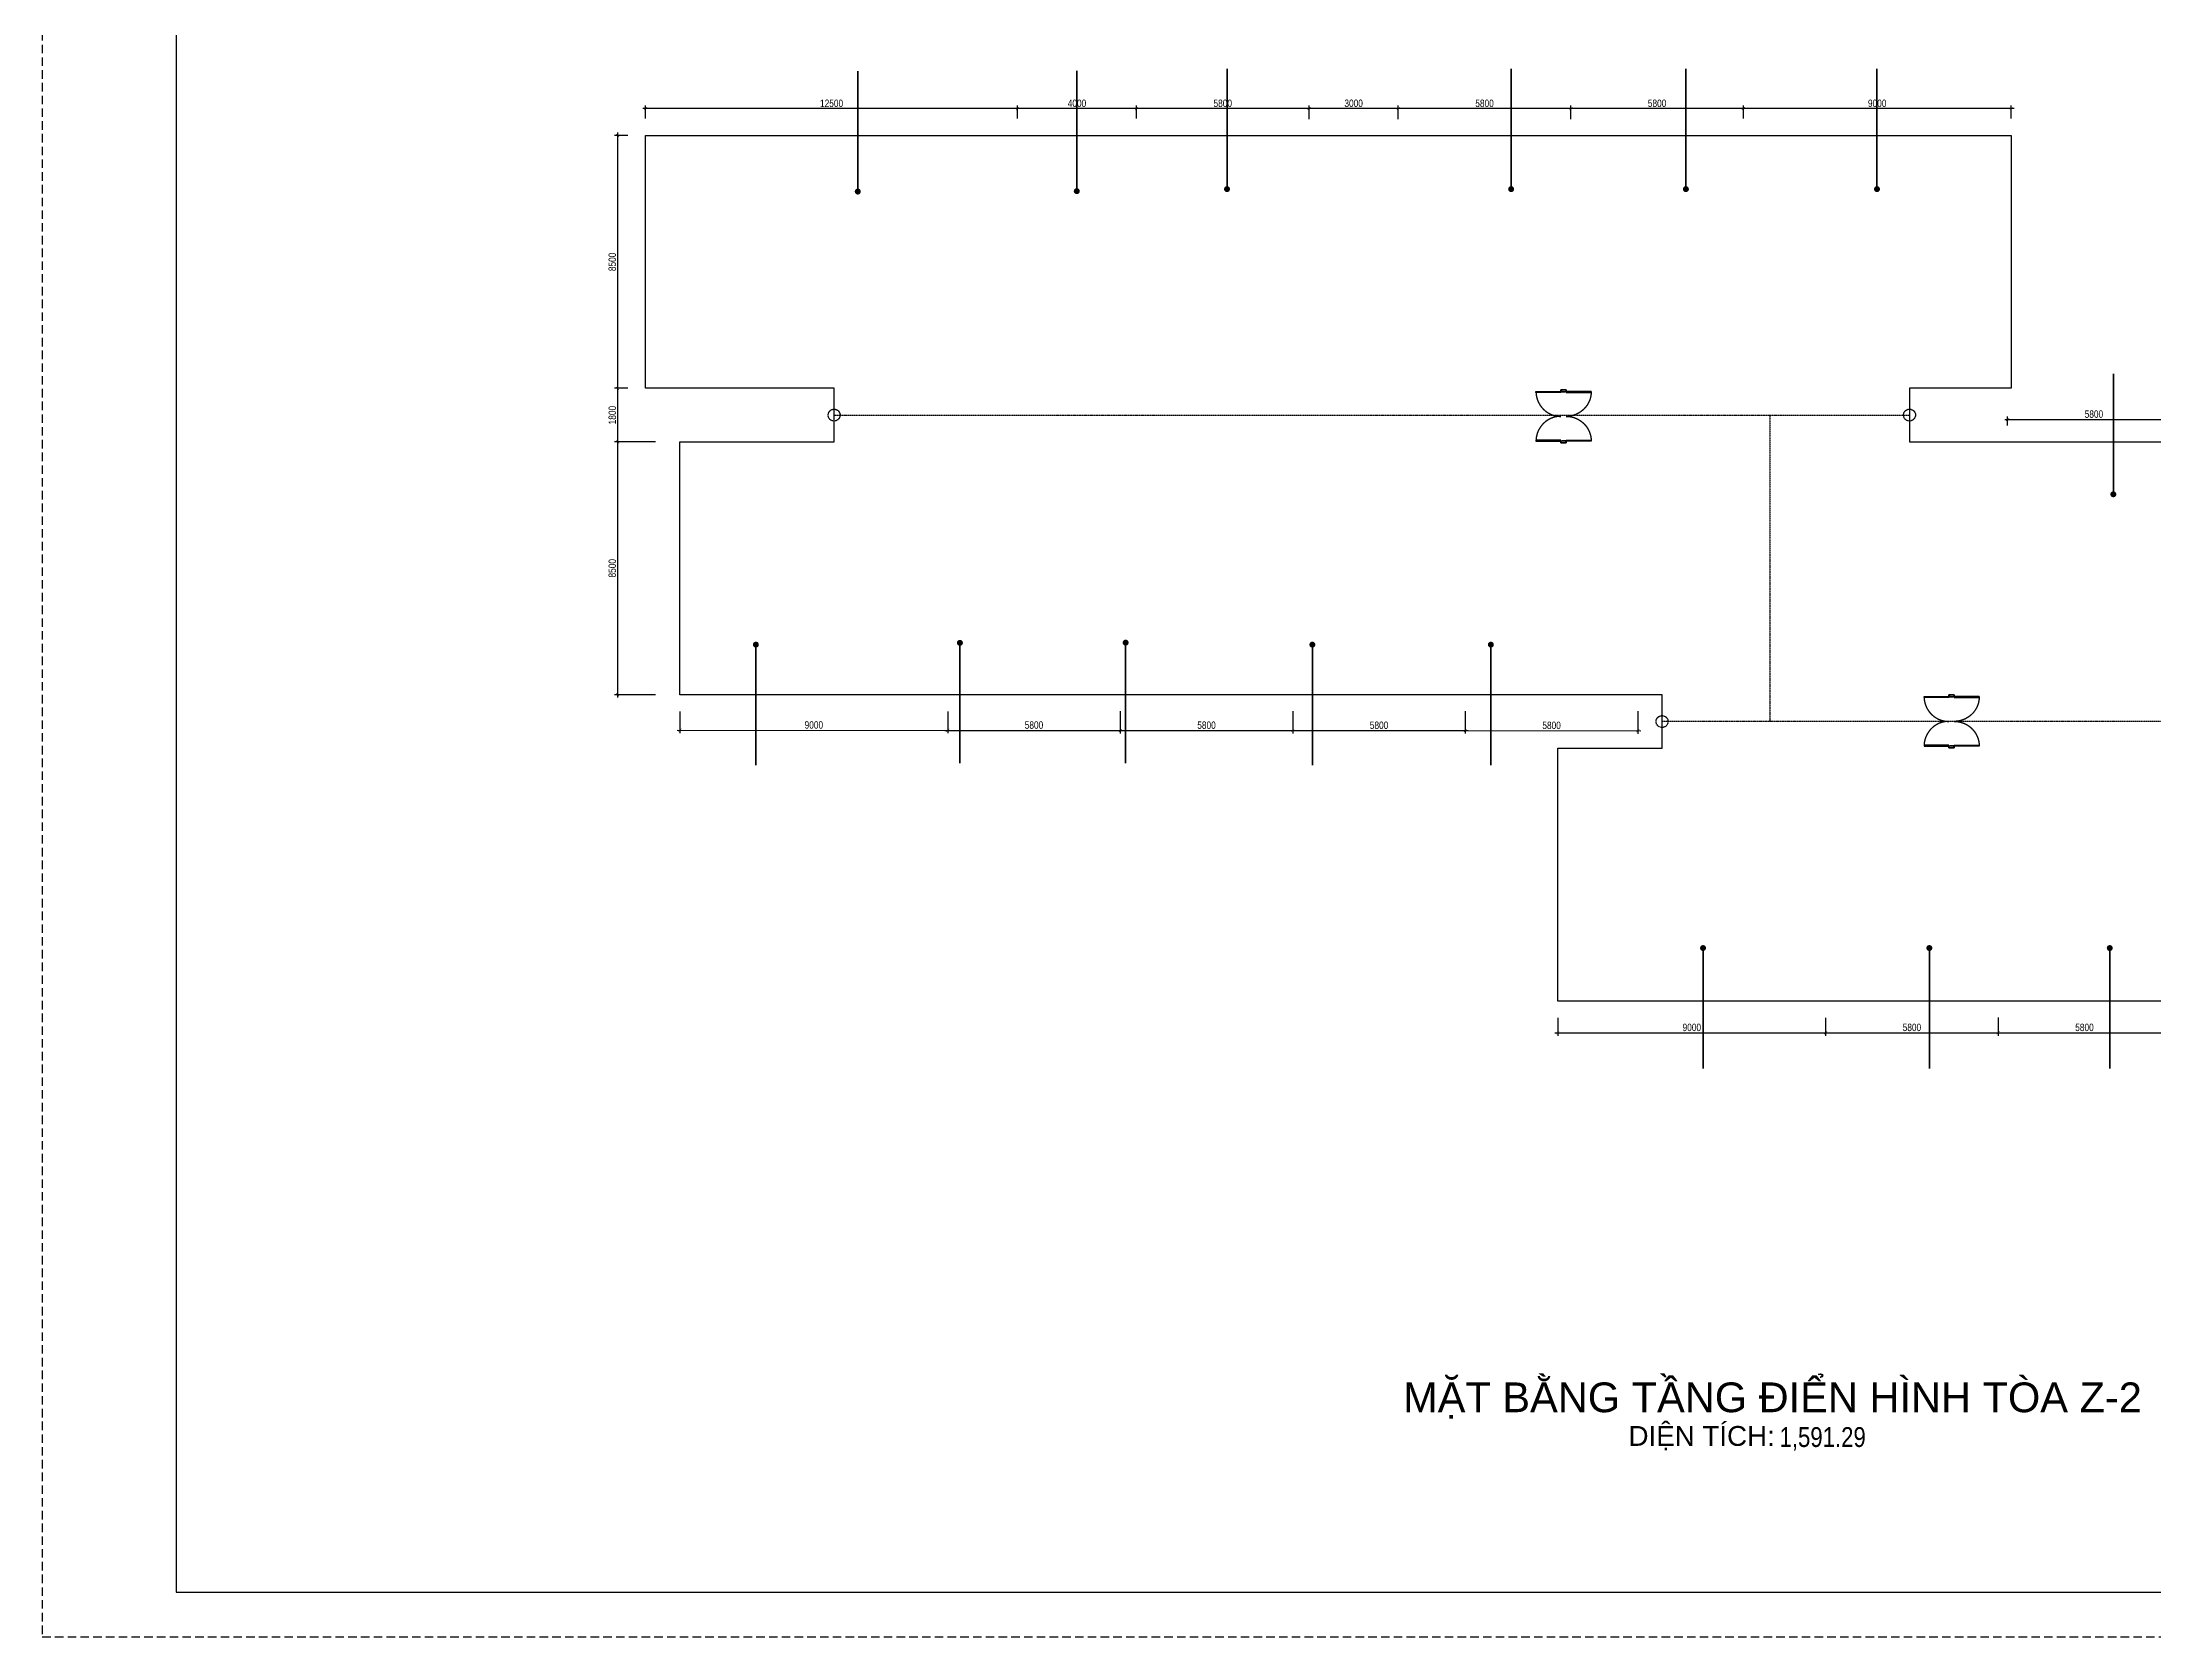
# Model space of a CAD drawing. Header units: millimetres. Extents: x 43 to 126043, y -89269 to -169.
# Drawn here: x 43 to 71025, y -89269 to -35663 of the extents above; entities that cross this region are included whole.
import ezdxf
from ezdxf.enums import TextEntityAlignment as Align

# ---------------------------------------------------------------- set-up
doc = ezdxf.new("R2010")
doc.units = ezdxf.units.MM
doc.linetypes.add('HIDDEN', pattern=[9.525, 6.35, -3.175])
doc.layers.get('0').update_dxf_attribs({"color": 231})
doc.layers.get('DefPoints').update_dxf_attribs({"color": 191})
for name, color, linetype in [('A-DOOR', 142, 'Continuous'), ('MDI-BAO', 1, 'Continuous'), ('S-DIM', 231, 'Continuous')]:
    doc.layers.add(name, color=color, linetype=linetype)
doc.layers.add('A-SHBD', color=7, linetype='Continuous', lineweight=35)
doc.layers.add('A-TEXT', color=255, linetype='Continuous', lineweight=25)
doc.layers.add('MDI-HANHLANG', color=5, linetype='HIDDEN', plot=False)
doc.styles.add('250602-MB CO CAU CĂN HO X1-3A-1$0$style1', font='arial.ttf')
doc.styles.add('VTK_Arial', font='arial.ttf', dxfattribs={"width": 0.8})
doc.dimstyles.new('250602-MB CO CAU CĂN HO X1-3A-1$0$Dim_50', dxfattribs={"dimscale": 50, "dimtxt": 2, "dimasz": 1.5, "dimexe": 1, "dimexo": 0, "dimgap": 1, "dimtad": 1, "dimdec": 0, "dimlfac": -1, "dimzin": 12, "dimdsep": 46, "dimtxsty": '250602-MB CO CAU CĂN HO X1-3A-1$0$style1', "dimblk1": '250602-MB CO CAU CĂN HO X1-3A-1$0$_ARCHTICK', "dimblk2": '250602-MB CO CAU CĂN HO X1-3A-1$0$_ARCHTICK', "dimsah": 1, "dimcen": 1.5, "dimdle": 1.5, "dimclrd": 256, "dimclre": 256, "dimclrt": 2, "dimadec": 1, "dimazin": 3, "dimtm": 1e-09, "dimtfac": 0.416667, "dimtdec": 0, "dimtix": 1, "dimtmove": 2, "dimatfit": 3, "dimfxl": 7, "dimfxlon": 1, "dimtolj": 1, "dimtzin": 0, "dimlwd": -1, "dimlwe": -1, "dimarcsym": 1})
doc.dimstyles.new('A-2.5-DIM100', dxfattribs={"dimscale": 100, "dimtxt": 2.5, "dimasz": 1, "dimexe": 1, "dimexo": 0, "dimgap": 0.5, "dimtad": 1, "dimdec": 0, "dimzin": 12, "dimdsep": 46, "dimtxsty": 'VTK_Arial', "dimblk": 'ARCHTICK', "dimcen": 0, "dimdle": 1, "dimclrd": 256, "dimclre": 256, "dimclrt": 7, "dimadec": 1, "dimazin": 3, "dimtfac": 1, "dimtdec": 0, "dimtmove": 0, "dimatfit": 2, "dimfxl": 20, "dimtolj": 1, "dimtzin": 0, "dimlwd": -1, "dimlwe": -1, "dimarcsym": 0})

# ---------------------------------------------------------------- blocks, each defined once
blk = doc.blocks.new('VTK-A1_BoKhungTen')
at = {"layer": 'DefPoints', "linetype": 'HIDDEN', "ltscale": 0.3}
blk.add_lwpolyline([(0, -594), (840, -594), (840, 0), (0, 0)], close=True, dxfattribs=at)
at = {"layer": 'DefPoints'}
blk.add_lwpolyline([(755, -10), (30, -10), (30, -584), (755, -584)], dxfattribs=at)
blk = doc.blocks.new('*U3')
for p, q in [((-738, -90), (-738, -50)), ((-100, -70), (-738, -70)), ((-100, -90), (-100, -50)), ((-738, -1685), (-738, -1725)), ((-100, -1705), (-738, -1705)), ((-100, -1685), (-100, -1725))]:
    blk.add_line(p, q)
for points in [[(180, 0), (180, -60), (40, -60), (40, -50), (0, -50), (0, 0)], [(0, -50), (0, -90), (-838, -90), (-838, -50)], [(0, -1725), (0, -1685), (-838, -1685), (-838, -1725)], [(180, -1775), (180, -1715), (40, -1715), (40, -1725), (0, -1725), (0, -1775)]]:
    blk.add_lwpolyline(points, close=True)
at = {"linetype": 'HIDDEN', "ltscale": 1000}
for centre, start, end in [((0, -50), 180.00004, 270), ((0, -1725), 90, 179.99996)]:
    blk.add_arc(centre, 838, start, end, dxfattribs=at)
blk = doc.blocks.new('*U4')
for p, q in [((-738, -90), (-738, -50)), ((-100, -70), (-738, -70)), ((-100, -90), (-100, -50)), ((-738, -1685), (-738, -1725)), ((-100, -1705), (-738, -1705)), ((-100, -1685), (-100, -1725))]:
    blk.add_line(p, q)
for points in [[(180, 0), (180, -60), (40, -60), (40, -50), (0, -50), (0, 0)], [(0, -50), (0, -90), (-838, -90), (-838, -50)], [(0, -1725), (0, -1685), (-838, -1685), (-838, -1725)], [(180, -1775), (180, -1715), (40, -1715), (40, -1725), (0, -1725), (0, -1775)]]:
    blk.add_lwpolyline(points, close=True)
at = {"linetype": 'HIDDEN', "ltscale": 1000}
for centre, start, end in [((0, -50), 180.00004, 270), ((0, -1725), 90, 179.99996)]:
    blk.add_arc(centre, 838, start, end, dxfattribs=at)
blk = doc.blocks.new('250602-MB CO CAU CĂN HO X1-3A-1$0$_ARCHTICK')
at = {"color": 0, "linetype": 'ByBlock', "const_width": 0.15}
blk.add_lwpolyline([(-0.5, -0.5), (0.5, 0.5)], dxfattribs=at)
blk = doc.blocks.new('_ArchTick')
at = {"color": 0, "linetype": 'ByBlock', "const_width": 0.15}
blk.add_lwpolyline([(-0.5, -0.5), (0.5, 0.5)], dxfattribs=at)
blk = doc.blocks.new('*D12')
at = {"layer": 'DefPoints', "color": 0, "transparency": 16777216}
for p in [(57228, -37894), (57228, -38231), (66228, -38231)]:
    blk.add_point(p, dxfattribs=at)
at = {"layer": 'S-DIM', "transparency": 16777216}
for p, q in [((66328, -37894), (57128, -37894)), ((57228, -38231), (57228, -37794)), ((66228, -38231), (66228, -37794))]:
    blk.add_line(p, q, dxfattribs=at)
at = {"layer": 'S-DIM', "transparency": 16777216, "xscale": 100, "yscale": 100, "zscale": 100, "rotation": 180}
blk.add_blockref('_ArchTick', (57228, -37894), dxfattribs=at)
at = {"layer": 'S-DIM', "transparency": 16777216, "xscale": 100, "yscale": 100, "zscale": 100}
blk.add_blockref('_ArchTick', (66228, -37894), dxfattribs=at)
at = {"layer": 'S-DIM', "color": 7, "transparency": 16777216, "insert": (61728, -37717), "char_height": 250, "attachment_point": 5, "style": 'VTK_Arial'}
blk.add_mtext('\\A1;9000', dxfattribs=at)
blk = doc.blocks.new('*D13')
at = {"layer": 'DefPoints', "color": 0, "transparency": 16777216}
for p in [(51428, -37894), (51428, -38246), (57228, -38231)]:
    blk.add_point(p, dxfattribs=at)
at = {"layer": 'S-DIM', "transparency": 16777216}
for p, q in [((57328, -37894), (51328, -37894)), ((51428, -38246), (51428, -37794)), ((57228, -38231), (57228, -37794))]:
    blk.add_line(p, q, dxfattribs=at)
at = {"layer": 'S-DIM', "transparency": 16777216, "xscale": 100, "yscale": 100, "zscale": 100, "rotation": 180}
blk.add_blockref('_ArchTick', (51428, -37894), dxfattribs=at)
at = {"layer": 'S-DIM', "transparency": 16777216, "xscale": 100, "yscale": 100, "zscale": 100}
blk.add_blockref('_ArchTick', (57228, -37894), dxfattribs=at)
at = {"layer": 'S-DIM', "color": 7, "transparency": 16777216, "insert": (54328, -37717), "char_height": 250, "attachment_point": 5, "style": 'VTK_Arial'}
blk.add_mtext('\\A1;5800', dxfattribs=at)
blk = doc.blocks.new('*D14')
at = {"layer": 'DefPoints', "color": 0, "transparency": 16777216}
for p in [(45628, -37894), (45628, -38246), (51428, -38246)]:
    blk.add_point(p, dxfattribs=at)
at = {"layer": 'S-DIM', "transparency": 16777216}
for p, q in [((51528, -37894), (45528, -37894)), ((45628, -38246), (45628, -37794)), ((51428, -38246), (51428, -37794))]:
    blk.add_line(p, q, dxfattribs=at)
at = {"layer": 'S-DIM', "transparency": 16777216, "xscale": 100, "yscale": 100, "zscale": 100, "rotation": 180}
blk.add_blockref('_ArchTick', (45628, -37894), dxfattribs=at)
at = {"layer": 'S-DIM', "transparency": 16777216, "xscale": 100, "yscale": 100, "zscale": 100}
blk.add_blockref('_ArchTick', (51428, -37894), dxfattribs=at)
at = {"layer": 'S-DIM', "color": 7, "transparency": 16777216, "insert": (48528, -37717), "char_height": 250, "attachment_point": 5, "style": 'VTK_Arial'}
blk.add_mtext('\\A1;5800', dxfattribs=at)
blk = doc.blocks.new('*D15')
at = {"layer": 'DefPoints', "color": 0, "transparency": 16777216}
for p in [(42628, -37894), (42628, -38246), (45628, -38246)]:
    blk.add_point(p, dxfattribs=at)
at = {"layer": 'S-DIM', "transparency": 16777216}
for p, q in [((45728, -37894), (42528, -37894)), ((42628, -38246), (42628, -37794)), ((45628, -38246), (45628, -37794))]:
    blk.add_line(p, q, dxfattribs=at)
at = {"layer": 'S-DIM', "transparency": 16777216, "xscale": 100, "yscale": 100, "zscale": 100, "rotation": 180}
blk.add_blockref('_ArchTick', (42628, -37894), dxfattribs=at)
at = {"layer": 'S-DIM', "transparency": 16777216, "xscale": 100, "yscale": 100, "zscale": 100}
blk.add_blockref('_ArchTick', (45628, -37894), dxfattribs=at)
at = {"layer": 'S-DIM', "color": 7, "transparency": 16777216, "insert": (44128, -37716), "char_height": 250, "attachment_point": 5, "style": 'VTK_Arial'}
blk.add_mtext('\\A1;3000', dxfattribs=at)
blk = doc.blocks.new('*D16')
at = {"layer": 'DefPoints', "color": 0, "transparency": 16777216}
for p in [(36828, -37894), (36828, -38231), (42628, -38246)]:
    blk.add_point(p, dxfattribs=at)
at = {"layer": 'S-DIM', "transparency": 16777216}
for p, q in [((42728, -37894), (36728, -37894)), ((36828, -38231), (36828, -37794)), ((42628, -38246), (42628, -37794))]:
    blk.add_line(p, q, dxfattribs=at)
at = {"layer": 'S-DIM', "transparency": 16777216, "xscale": 100, "yscale": 100, "zscale": 100, "rotation": 180}
blk.add_blockref('_ArchTick', (36828, -37894), dxfattribs=at)
at = {"layer": 'S-DIM', "transparency": 16777216, "xscale": 100, "yscale": 100, "zscale": 100}
blk.add_blockref('_ArchTick', (42628, -37894), dxfattribs=at)
at = {"layer": 'S-DIM', "color": 7, "transparency": 16777216, "insert": (39728, -37717), "char_height": 250, "attachment_point": 5, "style": 'VTK_Arial'}
blk.add_mtext('\\A1;5800', dxfattribs=at)
blk = doc.blocks.new('*D17')
at = {"layer": 'DefPoints', "color": 0, "transparency": 16777216}
for p in [(32828, -37894), (32828, -38231), (36828, -38231)]:
    blk.add_point(p, dxfattribs=at)
at = {"layer": 'S-DIM', "transparency": 16777216}
for p, q in [((36928, -37894), (32728, -37894)), ((32828, -38231), (32828, -37794)), ((36828, -38231), (36828, -37794))]:
    blk.add_line(p, q, dxfattribs=at)
at = {"layer": 'S-DIM', "transparency": 16777216, "xscale": 100, "yscale": 100, "zscale": 100, "rotation": 180}
blk.add_blockref('_ArchTick', (32828, -37894), dxfattribs=at)
at = {"layer": 'S-DIM', "transparency": 16777216, "xscale": 100, "yscale": 100, "zscale": 100}
blk.add_blockref('_ArchTick', (36828, -37894), dxfattribs=at)
at = {"layer": 'S-DIM', "color": 7, "transparency": 16777216, "insert": (34828, -37717), "char_height": 250, "attachment_point": 5, "style": 'VTK_Arial'}
blk.add_mtext('\\A1;4000', dxfattribs=at)
blk = doc.blocks.new('*D18')
at = {"layer": 'DefPoints', "color": 0, "transparency": 16777216}
for p in [(20328, -37894), (20328, -38231), (32828, -38231)]:
    blk.add_point(p, dxfattribs=at)
at = {"layer": 'S-DIM', "transparency": 16777216}
for p, q in [((32928, -37894), (20228, -37894)), ((20328, -38231), (20328, -37794)), ((32828, -38231), (32828, -37794))]:
    blk.add_line(p, q, dxfattribs=at)
at = {"layer": 'S-DIM', "transparency": 16777216, "xscale": 100, "yscale": 100, "zscale": 100, "rotation": 180}
blk.add_blockref('_ArchTick', (20328, -37894), dxfattribs=at)
at = {"layer": 'S-DIM', "transparency": 16777216, "xscale": 100, "yscale": 100, "zscale": 100}
blk.add_blockref('_ArchTick', (32828, -37894), dxfattribs=at)
at = {"layer": 'S-DIM', "color": 7, "transparency": 16777216, "insert": (26578, -37717), "char_height": 250, "attachment_point": 5, "style": 'VTK_Arial'}
blk.add_mtext('\\A1;12500', dxfattribs=at)
blk = doc.blocks.new('*D19')
at = {"layer": 'DefPoints', "color": 0, "transparency": 16777216}
for p in [(19728, -38798), (19384, -47298), (19728, -47298)]:
    blk.add_point(p, dxfattribs=at)
at = {"layer": 'S-DIM', "transparency": 16777216}
for p, q in [((19728, -38798), (19284, -38798)), ((19384, -38698), (19384, -47398)), ((19728, -47298), (19284, -47298))]:
    blk.add_line(p, q, dxfattribs=at)
at = {"layer": 'S-DIM', "transparency": 16777216, "xscale": 100, "yscale": 100, "zscale": 100}
for p, rotation in [((19384, -38798), 90), ((19384, -47298), 270)]:
    blk.add_blockref('_ArchTick', p, dxfattribs=dict(at, rotation=rotation))
at = {"layer": 'S-DIM', "color": 7, "transparency": 16777216, "insert": (19207, -43048), "char_height": 250, "attachment_point": 5, "rotation": 90, "style": 'VTK_Arial'}
blk.add_mtext('\\A1;8500', dxfattribs=at)
blk = doc.blocks.new('*D20')
at = {"layer": 'DefPoints', "color": 0, "transparency": 16777216}
for p in [(19728, -47298), (19384, -49097), (20662, -49097)]:
    blk.add_point(p, dxfattribs=at)
at = {"layer": 'S-DIM', "transparency": 16777216}
for p, q in [((19728, -47298), (19284, -47298)), ((19384, -47198), (19384, -49197)), ((20662, -49097), (19284, -49097))]:
    blk.add_line(p, q, dxfattribs=at)
at = {"layer": 'S-DIM', "transparency": 16777216, "xscale": 100, "yscale": 100, "zscale": 100}
for p, rotation in [((19384, -47298), 90), ((19384, -49097), 270)]:
    blk.add_blockref('_ArchTick', p, dxfattribs=dict(at, rotation=rotation))
at = {"layer": 'S-DIM', "color": 7, "transparency": 16777216, "insert": (19207, -48198), "char_height": 250, "attachment_point": 5, "rotation": 90, "style": 'VTK_Arial'}
blk.add_mtext('\\A1;1800', dxfattribs=at)
blk = doc.blocks.new('*D21')
at = {"layer": 'DefPoints', "color": 0, "transparency": 16777216}
for p in [(20662, -49097), (19384, -57597), (20662, -57597)]:
    blk.add_point(p, dxfattribs=at)
at = {"layer": 'S-DIM', "transparency": 16777216}
for p, q in [((20662, -49097), (19284, -49097)), ((19384, -48997), (19384, -57697)), ((20662, -57597), (19284, -57597))]:
    blk.add_line(p, q, dxfattribs=at)
at = {"layer": 'S-DIM', "transparency": 16777216, "xscale": 100, "yscale": 100, "zscale": 100}
for p, rotation in [((19384, -49097), 90), ((19384, -57597), 270)]:
    blk.add_blockref('_ArchTick', p, dxfattribs=dict(at, rotation=rotation))
at = {"layer": 'S-DIM', "color": 7, "transparency": 16777216, "insert": (19207, -53347), "char_height": 250, "attachment_point": 5, "rotation": 90, "style": 'VTK_Arial'}
blk.add_mtext('\\A1;8500', dxfattribs=at)
blk = doc.blocks.new('*D22')
at = {"layer": 'DefPoints', "color": 0, "transparency": 16777216}
for p in [(21482, -58159), (30482, -58164), (30482, -58796)]:
    blk.add_point(p, dxfattribs=at)
at = {"layer": 'S-DIM', "transparency": 16777216}
for p, q in [((21482, -58159), (21482, -58891)), ((30482, -58164), (30482, -58896)), ((21382, -58791), (30582, -58796))]:
    blk.add_line(p, q, dxfattribs=at)
at = {"layer": 'S-DIM', "transparency": 16777216, "xscale": 100, "yscale": 100, "zscale": 100}
for p, rotation in [((21482, -58791), 179.9681690146564), ((30482, -58796), 359.9681690146564)]:
    blk.add_blockref('_ArchTick', p, dxfattribs=dict(at, rotation=rotation))
at = {"layer": 'S-DIM', "color": 7, "transparency": 16777216, "insert": (25982, -58616), "char_height": 250, "attachment_point": 5, "rotation": 359.96817, "style": 'VTK_Arial'}
blk.add_mtext('\\A1;9000', dxfattribs=at)
blk = doc.blocks.new('*D23')
at = {"layer": 'DefPoints', "color": 0, "transparency": 16777216}
for p in [(30482, -58164), (36282, -58149), (36282, -58800)]:
    blk.add_point(p, dxfattribs=at)
at = {"layer": 'S-DIM', "transparency": 16777216}
for p, q in [((30482, -58164), (30482, -58896)), ((36282, -58149), (36282, -58900)), ((30382, -58796), (36382, -58800))]:
    blk.add_line(p, q, dxfattribs=at)
at = {"layer": 'S-DIM', "transparency": 16777216, "xscale": 100, "yscale": 100, "zscale": 100}
for p, rotation in [((30482, -58796), 179.9681690146564), ((36282, -58800), 359.9681690146564)]:
    blk.add_blockref('_ArchTick', p, dxfattribs=dict(at, rotation=rotation))
at = {"layer": 'S-DIM', "color": 7, "transparency": 16777216, "insert": (33382, -58620), "char_height": 250, "attachment_point": 5, "rotation": 359.96817, "style": 'VTK_Arial'}
blk.add_mtext('\\A1;5800', dxfattribs=at)
blk = doc.blocks.new('*D24')
at = {"layer": 'DefPoints', "color": 0, "transparency": 16777216}
for p in [(36282, -58149), (42082, -58149), (42082, -58803)]:
    blk.add_point(p, dxfattribs=at)
at = {"layer": 'S-DIM', "transparency": 16777216}
for p, q in [((36282, -58149), (36282, -58900)), ((42082, -58149), (42082, -58903)), ((36182, -58800), (42182, -58803))]:
    blk.add_line(p, q, dxfattribs=at)
at = {"layer": 'S-DIM', "transparency": 16777216, "xscale": 100, "yscale": 100, "zscale": 100}
for p, rotation in [((36282, -58800), 179.9681690146564), ((42082, -58803), 359.9681690146564)]:
    blk.add_blockref('_ArchTick', p, dxfattribs=dict(at, rotation=rotation))
at = {"layer": 'S-DIM', "color": 7, "transparency": 16777216, "insert": (39182, -58624), "char_height": 250, "attachment_point": 5, "rotation": 359.96817, "style": 'VTK_Arial'}
blk.add_mtext('\\A1;5800', dxfattribs=at)
blk = doc.blocks.new('*D25')
at = {"layer": 'DefPoints', "color": 0, "transparency": 16777216}
for p in [(42082, -58149), (47882, -58149), (47882, -58806)]:
    blk.add_point(p, dxfattribs=at)
at = {"layer": 'S-DIM', "transparency": 16777216}
for p, q in [((42082, -58149), (42082, -58903)), ((47882, -58149), (47882, -58906)), ((41982, -58803), (47982, -58806))]:
    blk.add_line(p, q, dxfattribs=at)
at = {"layer": 'S-DIM', "transparency": 16777216, "xscale": 100, "yscale": 100, "zscale": 100}
for p, rotation in [((42082, -58803), 179.9681690146564), ((47882, -58806), 359.9681690146564)]:
    blk.add_blockref('_ArchTick', p, dxfattribs=dict(at, rotation=rotation))
at = {"layer": 'S-DIM', "color": 7, "transparency": 16777216, "insert": (44982, -58627), "char_height": 250, "attachment_point": 5, "rotation": 359.96817, "style": 'VTK_Arial'}
blk.add_mtext('\\A1;5800', dxfattribs=at)
blk = doc.blocks.new('*D26')
at = {"layer": 'DefPoints', "color": 0, "transparency": 16777216}
for p in [(47882, -58149), (53682, -58149), (53682, -58809)]:
    blk.add_point(p, dxfattribs=at)
at = {"layer": 'S-DIM', "transparency": 16777216}
for p, q in [((47882, -58149), (47882, -58906)), ((53682, -58149), (53682, -58909)), ((47782, -58806), (53782, -58809))]:
    blk.add_line(p, q, dxfattribs=at)
at = {"layer": 'S-DIM', "transparency": 16777216, "xscale": 100, "yscale": 100, "zscale": 100}
for p, rotation in [((47882, -58806), 179.9681690146564), ((53682, -58809), 359.9681690146564)]:
    blk.add_blockref('_ArchTick', p, dxfattribs=dict(at, rotation=rotation))
at = {"layer": 'S-DIM', "color": 7, "transparency": 16777216, "insert": (50782, -58630), "char_height": 250, "attachment_point": 5, "rotation": 359.96817, "style": 'VTK_Arial'}
blk.add_mtext('\\A1;5800', dxfattribs=at)
blk = doc.blocks.new('*D27')
at = {"layer": 'DefPoints', "color": 0, "transparency": 16777216}
for p in [(50995, -68464), (59995, -68464), (59995, -68962)]:
    blk.add_point(p, dxfattribs=at)
at = {"layer": 'S-DIM', "transparency": 16777216}
for p, q in [((50995, -68464), (50995, -69062)), ((59995, -68464), (59995, -69062)), ((50895, -68962), (60095, -68962))]:
    blk.add_line(p, q, dxfattribs=at)
at = {"layer": 'S-DIM', "transparency": 16777216, "xscale": 100, "yscale": 100, "zscale": 100, "rotation": 180}
blk.add_blockref('_ArchTick', (50995, -68962), dxfattribs=at)
at = {"layer": 'S-DIM', "transparency": 16777216, "xscale": 100, "yscale": 100, "zscale": 100}
blk.add_blockref('_ArchTick', (59995, -68962), dxfattribs=at)
at = {"layer": 'S-DIM', "color": 7, "transparency": 16777216, "insert": (55495, -68784), "char_height": 250, "attachment_point": 5, "style": 'VTK_Arial'}
blk.add_mtext('\\A1;9000', dxfattribs=at)
blk = doc.blocks.new('*D28')
at = {"layer": 'DefPoints', "color": 0, "transparency": 16777216}
for p in [(59995, -68464), (65795, -68449), (65795, -68962)]:
    blk.add_point(p, dxfattribs=at)
at = {"layer": 'S-DIM', "transparency": 16777216}
for p, q in [((59995, -68464), (59995, -69062)), ((65795, -68449), (65795, -69062)), ((59895, -68962), (65895, -68962))]:
    blk.add_line(p, q, dxfattribs=at)
at = {"layer": 'S-DIM', "transparency": 16777216, "xscale": 100, "yscale": 100, "zscale": 100, "rotation": 180}
blk.add_blockref('_ArchTick', (59995, -68962), dxfattribs=at)
at = {"layer": 'S-DIM', "transparency": 16777216, "xscale": 100, "yscale": 100, "zscale": 100}
blk.add_blockref('_ArchTick', (65795, -68962), dxfattribs=at)
at = {"layer": 'S-DIM', "color": 7, "transparency": 16777216, "insert": (62895, -68784), "char_height": 250, "attachment_point": 5, "style": 'VTK_Arial'}
blk.add_mtext('\\A1;5800', dxfattribs=at)
blk = doc.blocks.new('*D29')
at = {"layer": 'DefPoints', "color": 0, "transparency": 16777216}
for p in [(65795, -68449), (71595, -68464), (71595, -68962)]:
    blk.add_point(p, dxfattribs=at)
at = {"layer": 'S-DIM', "transparency": 16777216}
for p, q in [((65795, -68449), (65795, -69062)), ((71595, -68464), (71595, -69062)), ((65695, -68962), (71695, -68962))]:
    blk.add_line(p, q, dxfattribs=at)
at = {"layer": 'S-DIM', "transparency": 16777216, "xscale": 100, "yscale": 100, "zscale": 100, "rotation": 180}
blk.add_blockref('_ArchTick', (65795, -68962), dxfattribs=at)
at = {"layer": 'S-DIM', "transparency": 16777216, "xscale": 100, "yscale": 100, "zscale": 100}
blk.add_blockref('_ArchTick', (71595, -68962), dxfattribs=at)
at = {"layer": 'S-DIM', "color": 7, "transparency": 16777216, "insert": (68695, -68784), "char_height": 250, "attachment_point": 5, "style": 'VTK_Arial'}
blk.add_mtext('\\A1;5800', dxfattribs=at)
blk = doc.blocks.new('*D38')
at = {"layer": 'DefPoints', "color": 0, "transparency": 16777216}
for p in [(66113, -48546), (71913, -48344), (71913, -48546)]:
    blk.add_point(p, dxfattribs=at)
at = {"layer": 'S-DIM', "transparency": 16777216}
for p, q in [((66113, -48546), (66113, -48244)), ((71913, -48546), (71913, -48244)), ((66013, -48344), (72013, -48344))]:
    blk.add_line(p, q, dxfattribs=at)
at = {"layer": 'S-DIM', "transparency": 16777216, "xscale": 100, "yscale": 100, "zscale": 100, "rotation": 180}
blk.add_blockref('_ArchTick', (66113, -48344), dxfattribs=at)
at = {"layer": 'S-DIM', "transparency": 16777216, "xscale": 100, "yscale": 100, "zscale": 100}
blk.add_blockref('_ArchTick', (71913, -48344), dxfattribs=at)
at = {"layer": 'S-DIM', "color": 7, "transparency": 16777216, "insert": (69013, -48166), "char_height": 250, "attachment_point": 5, "style": 'VTK_Arial'}
blk.add_mtext('\\A1;5800', dxfattribs=at)

msp = doc.modelspace()

# ---------------------------------------------------------------- linework, layer by layer
at = {"layer": 'MDI-BAO', "elevation": 0}
msp.add_lwpolyline([(20327.7, -38797.4), (66227.7, -38797.7), (66227.7, -47297.7), (62812.8, -47297.7), (62812.8, -49097.5), (97712.7, -49097.5), (97712.7, -57597.5), (93277.7, -57597.5), (93278.1, -59397.2), (100195.2, -59397.2), (100195.2, -67897.2), (50995.2, -67897.2), (50995.2, -59397.2), (54495.2, -59397.2), (54495.2, -57604.8), (21482.4, -57597.5), (21482.4, -49097.4), (26662.7, -49097.5), (26662.7, -47297.7), (20327.7, -47297.7)], close=True, dxfattribs=at)
at = {"layer": 'MDI-HANHLANG'}
for p, q in [((26662.7, -48197.6), (62812.8, -48197.6)), ((58112.6, -48197.6), (58112.6, -58497.2)), ((93277.9, -58497.2), (54495.2, -58497.2))]:
    msp.add_line(p, q, dxfattribs=at)
for centre in [(26662.7, -48197.6), (62812.8, -48197.6), (54495.2, -58501)]:
    msp.add_circle(centre, 200, dxfattribs=at)

# ---------------------------------------------------------------- block references
at = {"layer": 'A-DOOR'}
for p in [(51094.7, -47352.9), (64138.9, -57607.4)]:
    msp.add_blockref('*U4', p, dxfattribs=at)
at = {"layer": 'A-DOOR', "xscale": -1}
for p in [(51274.7, -47352.9), (64318.9, -57607.4)]:
    msp.add_blockref('*U3', p, dxfattribs=at)
at = {"layer": 'DefPoints', "xscale": 150, "yscale": 150, "zscale": 150}
msp.add_blockref('VTK-A1_BoKhungTen', (43.4, -168.9), dxfattribs=at)

# ---------------------------------------------------------------- texts
at = {"layer": 'A-TEXT', "style": 'VTK_Arial'}
msp.add_text('MẶT BẰNG TẦNG ĐIỂN HÌNH TÒA Z-2', height=1000, dxfattribs=at).set_placement((58207.2, -81719.1), align=Align.CENTER)
msp.add_text('DIỆN TÍCH:', height=666.67, dxfattribs=at).set_placement((53368.8, -82850.2))
at = {"layer": 'A-TEXT', "style": 'VTK_Arial', "width": 0.8}
msp.add_text('1,591.29', height=666.67, dxfattribs=at).set_placement((58443.9, -82888.1))

# ---------------------------------------------------------------- dimensions: what is measured, and where the dimension line sits
at = {"layer": 'S-DIM'}
for base, p1, p2, picture, middle in [((20327.7, -37894.2), (32827.7, -38231.1), (20327.7, -38231.1), '*D18', (26577.7, -37716.5)), ((32827.7, -37894.2), (36827.7, -38231.1), (32827.7, -38231.1), '*D17', (34827.7, -37716.5)), ((36827.7, -37894.2), (42627.7, -38246.1), (36827.7, -38231.1), '*D16', (39727.7, -37716.5)), ((42627.7, -37894.2), (45627.7, -38246.1), (42627.7, -38246.1), '*D15', (44127.7, -37716.4)), ((45627.7, -37894.2), (51427.7, -38246.1), (45627.7, -38246.1), '*D14', (48527.7, -37716.5)), ((51427.7, -37894.2), (57227.7, -38231.1), (51427.7, -38246.1), '*D13', (54327.7, -37716.5))]:
    dim = msp.add_linear_dim(base=base, p1=p1, p2=p2, dimstyle='A-2.5-DIM100', override={"dimpost": '\\X', "dimtmove": 1}, dxfattribs=at)
    dim.commit()
    dim.dimension.update_dxf_attribs({"geometry": picture, "text_midpoint": middle})
for p1, p2, distance, picture, middle in [((66227.7, -38231.1), (57227.7, -38231.1), -337, '*D12', (61727.7, -37716.5)), ((19727.7, -38797.7), (19727.7, -47297.7), -343.5, '*D19', (19206.5, -43047.7)), ((66112.7, -48545.9), (71912.7, -48545.9), 201.9, '*D38', (69012.7, -48166.4)), ((21482.4, -58159), (30482.4, -58164), -632.3, '*D22', (25982.1, -58616.2)), ((50995.2, -68463.8), (59995.2, -68463.8), -497.8, '*D27', (55495.2, -68784))]:
    dim = msp.add_aligned_dim(p1=p1, p2=p2, distance=distance, dimstyle='A-2.5-DIM100', override={"dimpost": '\\X'}, dxfattribs=at)
    dim.commit()
    dim.dimension.update_dxf_attribs({"geometry": picture, "text_midpoint": middle})
for base, p1, p2, angle, picture, middle in [((19384.2, -49097.5), (19727.7, -47297.7), (20662.4, -49097.5), 90, '*D20', (19206.5, -48197.6)), ((19384.2, -57597.5), (20662.4, -49097.5), (20662.4, -57597.5), 90, '*D21', (19206.5, -53347.5)), ((36282, -58799.6), (30482.4, -58164), (36282.4, -58149), 179.968169, '*D23', (33382.1, -58620.3)), ((42082, -58802.8), (36282.4, -58149), (42082.4, -58149), 179.968169, '*D24', (39182.1, -58623.6)), ((47882, -58806), (42082.4, -58149), (47882.4, -58149), 179.968169, '*D25', (44982.1, -58626.8)), ((53682, -58809.3), (47882.4, -58149), (53682.4, -58149), 179.968169, '*D26', (50782.1, -58630)), ((65795.2, -68961.6), (59995.2, -68463.8), (65795.2, -68448.8), 180, '*D28', (62895.2, -68784)), ((71595.2, -68961.6), (65795.2, -68448.8), (71595.2, -68463.8), 180, '*D29', (68695.2, -68784))]:
    dim = msp.add_linear_dim(base=base, p1=p1, p2=p2, angle=angle, dimstyle='A-2.5-DIM100', override={"dimpost": '\\X', "dimtmove": 1}, dxfattribs=at)
    dim.commit()
    dim.dimension.update_dxf_attribs({"geometry": picture, "text_midpoint": middle})

# ---------------------------------------------------------------- leaders
at = {"layer": 'A-SHBD'}
for points in [[(27458.6, -40683.4), (27458.6, -36636.1)], [(34820.7, -40668.8), (34820.7, -36621.4)], [(39870.9, -40600.9), (39870.9, -36553.6)], [(49421.9, -40600.9), (49421.9, -36553.6)], [(55296.5, -40600.9), (55296.5, -36553.6)], [(61720.3, -40601.2), (61720.3, -36553.9)], [(69666.2, -50860.2, 0), (69666.2, -46812.9, 0)], [(24032.8, -55915.2, 0), (24032.8, -59962.5, 0)], [(30892.8, -55855.2, 0), (30892.7, -59902.5, 0)], [(36462.8, -55847.7, 0), (36462.8, -59895, 0)], [(42740.3, -55915.2, 0), (42740.3, -59962.5, 0)], [(48740.3, -55915.2, 0), (48740.3, -59962.5, 0)], [(55873.7, -66115.1, 0), (55873.7, -70162.4, 0)], [(63480.6, -66115.1, 0), (63480.6, -70162.4, 0)], [(69545.8, -66115.1, 0), (69545.8, -70162.4, 0)]]:
    msp.add_leader(points, dimstyle='250602-MB CO CAU CĂN HO X1-3A-1$0$Dim_50', override={"dimasz": 4, "dimtad": 0, "dimldrblk": 'Dot', "dimtfill": 1}, dxfattribs=at)

doc.saveas('drawing.dxf')
